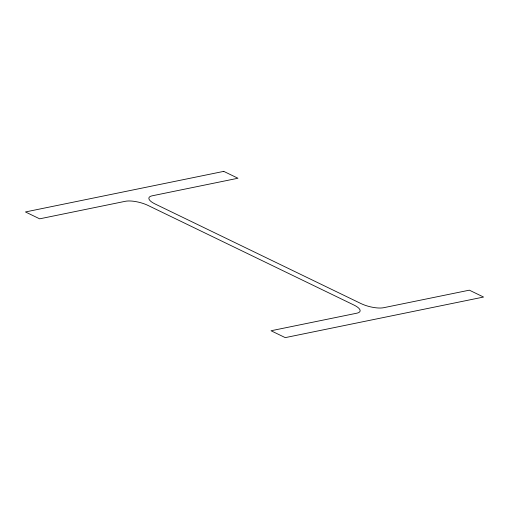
<?xml version="1.0" encoding="UTF-8"?>
<svg xmlns="http://www.w3.org/2000/svg" width="509" height="509" viewBox="0 0 509 509"><rect width="100%" height="100%" fill="white"/><g stroke="black" fill="none" stroke-linecap="round" stroke-linejoin="round"><path stroke-width="0.76" d="M223.75 171.374L25.45 211.954L39.657 218.832L125.386 201.284A16.562 5.23 14.1 0 1 147.992 205.42L353.92 305.031A16.562 5.23 14.1 0 1 356.764 313.207L271.036 330.755L285.25 337.626L483.55 297.046L469.343 290.168L383.614 307.716A16.562 5.23 14.1 0 1 361.008 303.58L155.08 203.969A16.562 5.23 14.1 0 1 152.236 195.793L237.964 178.245L223.75 171.374"/></g></svg>
